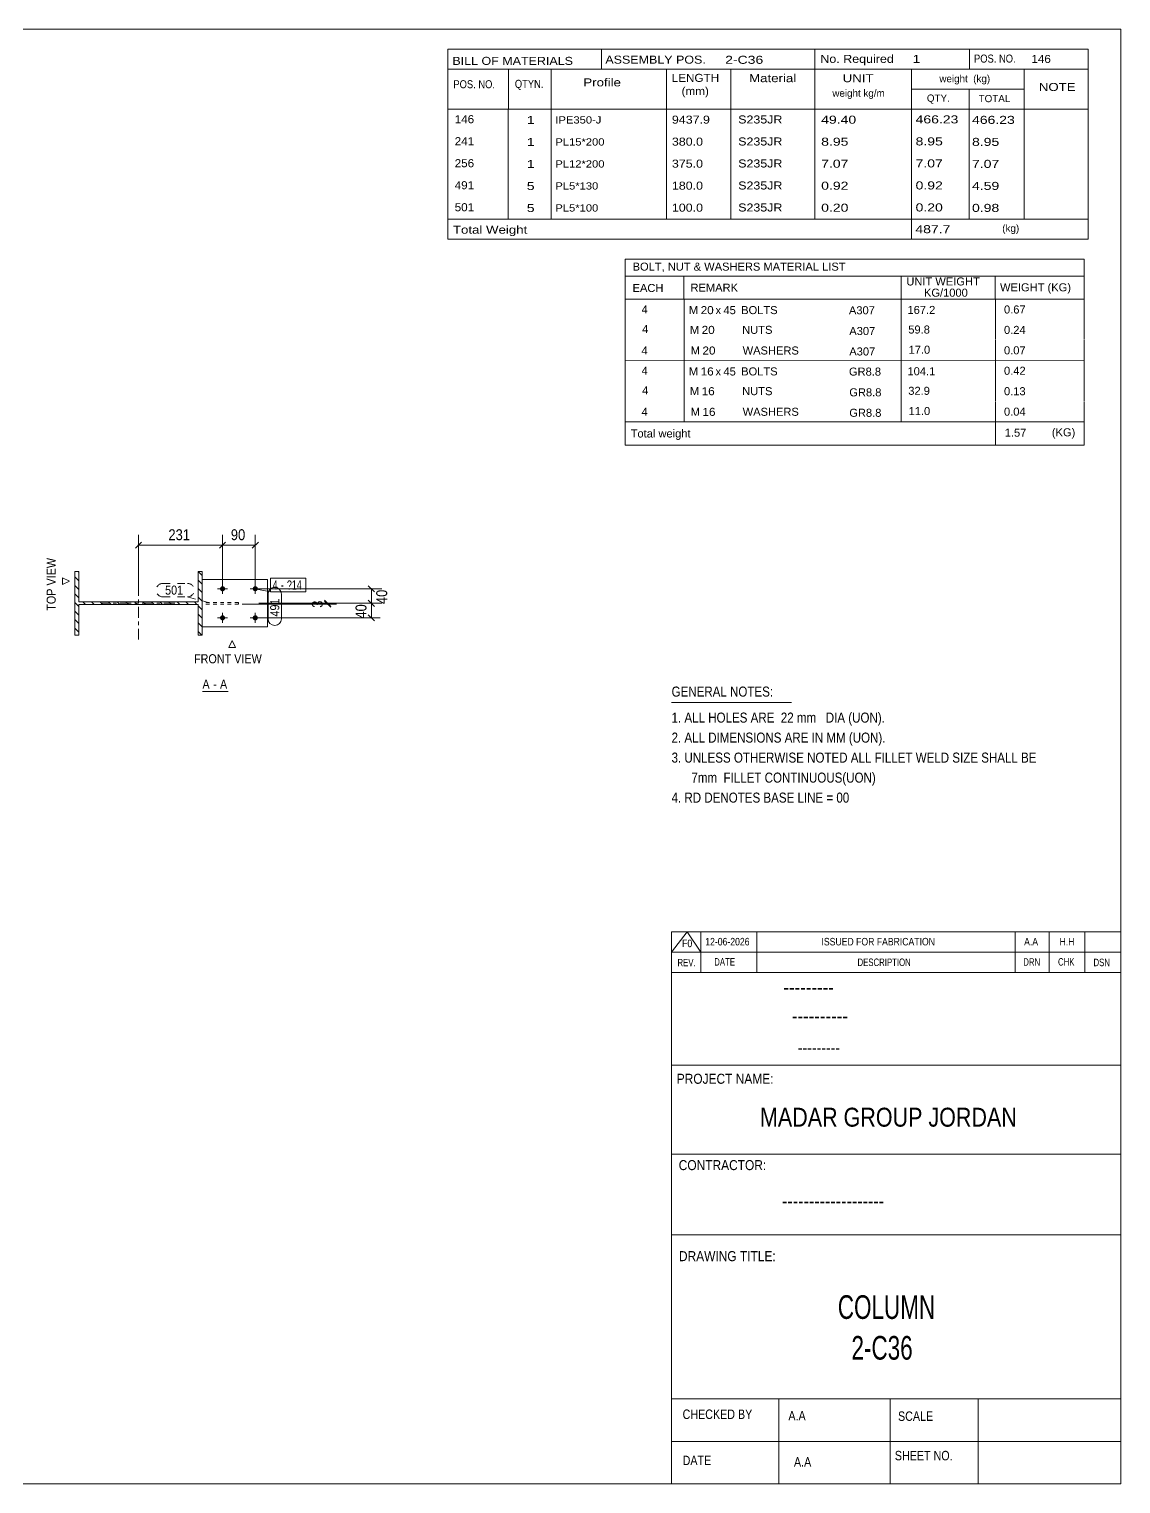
# Model space of a CAD drawing. Header units: millimetres. Extents: x 2 to 579, y 1 to 405.
# Drawn here: x 278.9 to 579, y 5 to 405 of the extents above; entities that cross this region are included whole.
import ezdxf

# ---------------------------------------------------------------- set-up
doc = ezdxf.new("R2010")
doc.units = ezdxf.units.MM
for name, pattern in [('XKITLINE00', [0]), ('XKITLINE01', [4, 1, -1, 1, -1]), ('XKITLINE02', [4, 2, -2]), ('XKITLINE03', [6, 3, -1, 1, -1])]:
    doc.linetypes.add(name, pattern=pattern)
for name, color, linetype, lineweight in [('Bolt', 3, 'Continuous', 0), ('BoltMark', 7, 'Continuous', 0), ('Dimensions', 7, 'Continuous', 0), ('DrawingSheet', 5, 'Continuous', 0), ('OtherObjectType', 7, 'Continuous', 0), ('Part', 2, 'Continuous', 0), ('PartMark', 7, 'Continuous', 0)]:
    doc.layers.add(name, color=color, linetype=linetype, lineweight=lineweight)
doc.styles.add('@ARIAL_UNICODE_MS_BOLD', font='ARIAL.TTF')
doc.styles.add('ARIAL', font='ARIAL.TTF')
doc.styles.add('ARIAL_NARROW', font='ARIALN.TTF')
doc.styles.add('COMIC_SANS_MS_BOLD', font='COMICBD.TTF')
doc.styles.add('SWIS721_EX_BT', font='ARIAL.TTF')
doc.styles.add('SWISSE', font='ARIAL.TTF')

# ---------------------------------------------------------------- blocks, each defined once
blk = doc.blocks.new('*A1')
at = {"layer": 'Part', "color": 7, "linetype": 'XKITLINE00', "lineweight": 0}
for p, q in [((292.58, 253.32), (291.48, 254.42)), ((292.58, 250.96), (291.48, 252.06)), ((292.58, 255.67), (292.38, 255.88)), ((326.48, 254.78), (325.38, 255.88)), ((326.48, 252.42), (325.38, 253.52)), ((292.58, 248.6), (291.48, 249.7)), ((326.48, 250.06), (325.38, 251.16)), ((326.48, 247.7), (325.38, 248.8)), ((292.58, 246.24), (291.48, 247.34)), ((292.58, 243.89), (291.48, 244.99)), ((294.41, 246.78), (293.71, 247.48)), ((296.77, 246.78), (296.07, 247.48)), ((299.12, 246.78), (298.42, 247.48)), ((301.48, 246.78), (300.78, 247.48)), ((303.84, 246.78), (303.14, 247.48)), ((306.2, 246.78), (305.5, 247.48)), ((308.55, 246.78), (307.85, 247.48)), ((310.91, 246.78), (310.21, 247.48)), ((313.27, 246.78), (312.57, 247.48)), ((315.62, 246.78), (314.92, 247.48)), ((317.98, 246.78), (317.28, 247.48)), ((320.34, 246.78), (319.64, 247.48)), ((322.7, 246.78), (322, 247.48)), ((325.05, 246.78), (324.35, 247.48)), ((326.48, 245.35), (325.38, 246.45)), ((326.48, 242.99), (325.38, 244.09)), ((292.58, 241.53), (291.48, 242.63)), ((292.58, 239.17), (291.48, 240.27)), ((326.48, 240.63), (325.38, 241.73)), ((326.38, 238.38), (325.38, 239.37))]:
    blk.add_line(p, q, dxfattribs=at)
blk = doc.blocks.new('*A42')
at = {"layer": 'Bolt'}
for points in [[(332.05, 250.43), (332.01, 250.43), (331.98, 250.43), (331.95, 250.44), (331.91, 250.45), (331.88, 250.46), (331.85, 250.47), (331.82, 250.48), (331.78, 250.49), (331.75, 250.51), (331.72, 250.53), (331.69, 250.54), (331.67, 250.56), (331.64, 250.58), (331.61, 250.61), (331.59, 250.63), (331.56, 250.66), (331.54, 250.68), (331.52, 250.71), (331.5, 250.74), (331.48, 250.77), (331.47, 250.8), (331.45, 250.83), (331.44, 250.86), (331.42, 250.89), (331.41, 250.92), (331.4, 250.96), (331.4, 250.99), (331.39, 251.02), (331.39, 251.06), (331.38, 251.09), (331.38, 251.13), (331.38, 251.16), (331.39, 251.19), (331.39, 251.23), (331.4, 251.26), (331.4, 251.3), (331.41, 251.33), (331.42, 251.36), (331.44, 251.39), (331.45, 251.43), (331.47, 251.46), (331.48, 251.49), (331.5, 251.51), (331.52, 251.54), (331.54, 251.57), (331.56, 251.6), (331.59, 251.62), (331.61, 251.64), (331.64, 251.67), (331.67, 251.69), (331.69, 251.71), (331.72, 251.73), (331.75, 251.74), (331.78, 251.76), (331.82, 251.77), (331.85, 251.78), (331.88, 251.8), (331.91, 251.8), (331.95, 251.81), (331.98, 251.82), (332.01, 251.82), (332.05, 251.82), (332.08, 251.83), (332.12, 251.82), (332.15, 251.82), (332.19, 251.82), (332.22, 251.81), (332.25, 251.8), (332.29, 251.8), (332.32, 251.78), (332.35, 251.77), (332.38, 251.76), (332.41, 251.74), (332.44, 251.73), (332.47, 251.71), (332.5, 251.69), (332.53, 251.67), (332.55, 251.64), (332.58, 251.62), (332.6, 251.6), (332.62, 251.57), (332.65, 251.54), (332.67, 251.51), (332.68, 251.49), (332.7, 251.46), (332.72, 251.43), (332.73, 251.39), (332.74, 251.36), (332.75, 251.33), (332.76, 251.3), (332.77, 251.26), (332.78, 251.23), (332.78, 251.19), (332.78, 251.16), (332.78, 251.13), (332.78, 251.09), (332.78, 251.06), (332.78, 251.02), (332.77, 250.99), (332.76, 250.96), (332.75, 250.92), (332.74, 250.89), (332.73, 250.86), (332.72, 250.83), (332.7, 250.8), (332.68, 250.77), (332.67, 250.74), (332.65, 250.71), (332.62, 250.68), (332.6, 250.66), (332.58, 250.63), (332.55, 250.61), (332.53, 250.58), (332.5, 250.56), (332.47, 250.54), (332.44, 250.53), (332.41, 250.51), (332.38, 250.49), (332.35, 250.48), (332.32, 250.47), (332.29, 250.46), (332.25, 250.45), (332.22, 250.44), (332.19, 250.43), (332.15, 250.43), (332.12, 250.43), (332.08, 250.43)], [(341.05, 250.43), (341.01, 250.43), (340.98, 250.43), (340.95, 250.44), (340.91, 250.45), (340.88, 250.46), (340.85, 250.47), (340.82, 250.48), (340.78, 250.49), (340.75, 250.51), (340.72, 250.53), (340.69, 250.54), (340.67, 250.56), (340.64, 250.58), (340.61, 250.61), (340.59, 250.63), (340.56, 250.66), (340.54, 250.68), (340.52, 250.71), (340.5, 250.74), (340.48, 250.77), (340.47, 250.8), (340.45, 250.83), (340.44, 250.86), (340.42, 250.89), (340.41, 250.92), (340.4, 250.96), (340.4, 250.99), (340.39, 251.02), (340.39, 251.06), (340.38, 251.09), (340.38, 251.13), (340.38, 251.16), (340.39, 251.19), (340.39, 251.23), (340.4, 251.26), (340.4, 251.3), (340.41, 251.33), (340.42, 251.36), (340.44, 251.39), (340.45, 251.43), (340.47, 251.46), (340.48, 251.49), (340.5, 251.51), (340.52, 251.54), (340.54, 251.57), (340.56, 251.6), (340.59, 251.62), (340.61, 251.64), (340.64, 251.67), (340.67, 251.69), (340.69, 251.71), (340.72, 251.73), (340.75, 251.74), (340.78, 251.76), (340.82, 251.77), (340.85, 251.78), (340.88, 251.8), (340.91, 251.8), (340.95, 251.81), (340.98, 251.82), (341.01, 251.82), (341.05, 251.82), (341.08, 251.83), (341.12, 251.82), (341.15, 251.82), (341.19, 251.82), (341.22, 251.81), (341.25, 251.8), (341.29, 251.8), (341.32, 251.78), (341.35, 251.77), (341.38, 251.76), (341.41, 251.74), (341.44, 251.73), (341.47, 251.71), (341.5, 251.69), (341.53, 251.67), (341.55, 251.64), (341.58, 251.62), (341.6, 251.6), (341.62, 251.57), (341.65, 251.54), (341.67, 251.51), (341.68, 251.49), (341.7, 251.46), (341.72, 251.43), (341.73, 251.39), (341.74, 251.36), (341.75, 251.33), (341.76, 251.3), (341.77, 251.26), (341.78, 251.23), (341.78, 251.19), (341.78, 251.16), (341.78, 251.13), (341.78, 251.09), (341.78, 251.06), (341.78, 251.02), (341.77, 250.99), (341.76, 250.96), (341.75, 250.92), (341.74, 250.89), (341.73, 250.86), (341.72, 250.83), (341.7, 250.8), (341.68, 250.77), (341.67, 250.74), (341.65, 250.71), (341.62, 250.68), (341.6, 250.66), (341.58, 250.63), (341.55, 250.61), (341.53, 250.58), (341.5, 250.56), (341.47, 250.54), (341.44, 250.53), (341.41, 250.51), (341.38, 250.49), (341.35, 250.48), (341.32, 250.47), (341.29, 250.46), (341.25, 250.45), (341.22, 250.44), (341.19, 250.43), (341.15, 250.43), (341.12, 250.43), (341.08, 250.43)], [(332.05, 242.43), (332.01, 242.43), (331.98, 242.43), (331.95, 242.44), (331.91, 242.45), (331.88, 242.46), (331.85, 242.47), (331.82, 242.48), (331.78, 242.49), (331.75, 242.51), (331.72, 242.53), (331.69, 242.54), (331.67, 242.56), (331.64, 242.58), (331.61, 242.61), (331.59, 242.63), (331.56, 242.66), (331.54, 242.68), (331.52, 242.71), (331.5, 242.74), (331.48, 242.77), (331.47, 242.8), (331.45, 242.83), (331.44, 242.86), (331.42, 242.89), (331.41, 242.92), (331.4, 242.96), (331.4, 242.99), (331.39, 243.02), (331.39, 243.06), (331.38, 243.09), (331.38, 243.13), (331.38, 243.16), (331.39, 243.19), (331.39, 243.23), (331.4, 243.26), (331.4, 243.3), (331.41, 243.33), (331.42, 243.36), (331.44, 243.39), (331.45, 243.43), (331.47, 243.46), (331.48, 243.49), (331.5, 243.51), (331.52, 243.54), (331.54, 243.57), (331.56, 243.6), (331.59, 243.62), (331.61, 243.64), (331.64, 243.67), (331.67, 243.69), (331.69, 243.71), (331.72, 243.73), (331.75, 243.74), (331.78, 243.76), (331.82, 243.77), (331.85, 243.78), (331.88, 243.8), (331.91, 243.8), (331.95, 243.81), (331.98, 243.82), (332.01, 243.82), (332.05, 243.82), (332.08, 243.83), (332.12, 243.82), (332.15, 243.82), (332.19, 243.82), (332.22, 243.81), (332.25, 243.8), (332.29, 243.8), (332.32, 243.78), (332.35, 243.77), (332.38, 243.76), (332.41, 243.74), (332.44, 243.73), (332.47, 243.71), (332.5, 243.69), (332.53, 243.67), (332.55, 243.64), (332.58, 243.62), (332.6, 243.6), (332.62, 243.57), (332.65, 243.54), (332.67, 243.51), (332.68, 243.49), (332.7, 243.46), (332.72, 243.43), (332.73, 243.39), (332.74, 243.36), (332.75, 243.33), (332.76, 243.3), (332.77, 243.26), (332.78, 243.23), (332.78, 243.19), (332.78, 243.16), (332.78, 243.13), (332.78, 243.09), (332.78, 243.06), (332.78, 243.02), (332.77, 242.99), (332.76, 242.96), (332.75, 242.92), (332.74, 242.89), (332.73, 242.86), (332.72, 242.83), (332.7, 242.8), (332.68, 242.77), (332.67, 242.74), (332.65, 242.71), (332.62, 242.68), (332.6, 242.66), (332.58, 242.63), (332.55, 242.61), (332.53, 242.58), (332.5, 242.56), (332.47, 242.54), (332.44, 242.53), (332.41, 242.51), (332.38, 242.49), (332.35, 242.48), (332.32, 242.47), (332.29, 242.46), (332.25, 242.45), (332.22, 242.44), (332.19, 242.43), (332.15, 242.43), (332.12, 242.43), (332.08, 242.43)], [(341.05, 242.43), (341.01, 242.43), (340.98, 242.43), (340.95, 242.44), (340.91, 242.45), (340.88, 242.46), (340.85, 242.47), (340.82, 242.48), (340.78, 242.49), (340.75, 242.51), (340.72, 242.53), (340.69, 242.54), (340.67, 242.56), (340.64, 242.58), (340.61, 242.61), (340.59, 242.63), (340.56, 242.66), (340.54, 242.68), (340.52, 242.71), (340.5, 242.74), (340.48, 242.77), (340.47, 242.8), (340.45, 242.83), (340.44, 242.86), (340.42, 242.89), (340.41, 242.92), (340.4, 242.96), (340.4, 242.99), (340.39, 243.02), (340.39, 243.06), (340.38, 243.09), (340.38, 243.13), (340.38, 243.16), (340.39, 243.19), (340.39, 243.23), (340.4, 243.26), (340.4, 243.3), (340.41, 243.33), (340.42, 243.36), (340.44, 243.39), (340.45, 243.43), (340.47, 243.46), (340.48, 243.49), (340.5, 243.51), (340.52, 243.54), (340.54, 243.57), (340.56, 243.6), (340.59, 243.62), (340.61, 243.64), (340.64, 243.67), (340.67, 243.69), (340.69, 243.71), (340.72, 243.73), (340.75, 243.74), (340.78, 243.76), (340.82, 243.77), (340.85, 243.78), (340.88, 243.8), (340.91, 243.8), (340.95, 243.81), (340.98, 243.82), (341.01, 243.82), (341.05, 243.82), (341.08, 243.83), (341.12, 243.82), (341.15, 243.82), (341.19, 243.82), (341.22, 243.81), (341.25, 243.8), (341.29, 243.8), (341.32, 243.78), (341.35, 243.77), (341.38, 243.76), (341.41, 243.74), (341.44, 243.73), (341.47, 243.71), (341.5, 243.69), (341.53, 243.67), (341.55, 243.64), (341.58, 243.62), (341.6, 243.6), (341.62, 243.57), (341.65, 243.54), (341.67, 243.51), (341.68, 243.49), (341.7, 243.46), (341.72, 243.43), (341.73, 243.39), (341.74, 243.36), (341.75, 243.33), (341.76, 243.3), (341.77, 243.26), (341.78, 243.23), (341.78, 243.19), (341.78, 243.16), (341.78, 243.13), (341.78, 243.09), (341.78, 243.06), (341.78, 243.02), (341.77, 242.99), (341.76, 242.96), (341.75, 242.92), (341.74, 242.89), (341.73, 242.86), (341.72, 242.83), (341.7, 242.8), (341.68, 242.77), (341.67, 242.74), (341.65, 242.71), (341.62, 242.68), (341.6, 242.66), (341.58, 242.63), (341.55, 242.61), (341.53, 242.58), (341.5, 242.56), (341.47, 242.54), (341.44, 242.53), (341.41, 242.51), (341.38, 242.49), (341.35, 242.48), (341.32, 242.47), (341.29, 242.46), (341.25, 242.45), (341.22, 242.44), (341.19, 242.43), (341.15, 242.43), (341.12, 242.43), (341.08, 242.43)]]:
    blk.add_hatch(color=3, dxfattribs=at).paths.add_polyline_path(points, flags=17)
at = {"layer": 'Bolt', "color": 3, "linetype": 'XKITLINE00', "lineweight": 0}
for p, q in [((332.08, 249.73), (332.08, 252.53)), ((341.08, 249.73), (341.08, 252.53)), ((333.48, 251.13), (330.68, 251.13)), ((342.48, 251.13), (339.68, 251.13)), ((332.08, 241.73), (332.08, 244.53)), ((341.08, 241.73), (341.08, 244.53)), ((333.48, 243.13), (330.68, 243.13)), ((342.48, 243.13), (339.68, 243.13))]:
    blk.add_line(p, q, dxfattribs=at)
blk = doc.blocks.new('*A43')
at = {"layer": 'Part', "color": 7, "linetype": 'XKITLINE03', "lineweight": 0}
for p, q in [((308.98, 237.13), (308.98, 257.13)), ((318.98, 247.13), (298.98, 247.13))]:
    blk.add_line(p, q, dxfattribs=at)
at = {"layer": 'Part', "color": 2, "linetype": 'XKITLINE00', "lineweight": 0}
for p, q in [((291.48, 238.38), (291.48, 255.88)), ((291.48, 255.88), (292.58, 255.88)), ((292.58, 255.88), (292.58, 247.48)), ((325.38, 255.88), (326.48, 255.88)), ((325.38, 247.48), (325.38, 255.88)), ((326.48, 255.88), (326.48, 238.38)), ((292.58, 247.48), (325.38, 247.48)), ((325.38, 246.78), (292.58, 246.78)), ((292.58, 246.78), (292.58, 238.38)), ((325.38, 238.38), (325.38, 246.78)), ((292.58, 238.38), (291.48, 238.38)), ((326.48, 238.38), (325.38, 238.38))]:
    blk.add_line(p, q, dxfattribs=at)
blk = doc.blocks.new('*A44')
at = {"layer": 'Part', "color": 2, "linetype": 'XKITLINE00', "lineweight": 0}
for p, q in [((344.48, 253.63), (326.48, 253.63)), ((344.48, 240.63), (344.48, 253.63)), ((326.48, 240.63), (344.48, 240.63))]:
    blk.add_line(p, q, dxfattribs=at)
at = {"layer": 'Part', "color": 7, "linetype": 'XKITLINE01', "lineweight": 0}
blk.add_line((326.48, 253.63), (326.48, 240.63), dxfattribs=at)
blk = doc.blocks.new('*A45')
at = {"layer": 'Part', "color": 7, "linetype": 'XKITLINE01', "lineweight": 0}
for p, q in [((336.48, 247.38), (326.48, 247.38)), ((326.48, 246.88), (326.48, 247.38)), ((336.48, 246.88), (326.48, 246.88)), ((336.48, 246.88), (336.48, 247.38))]:
    blk.add_line(p, q, dxfattribs=at)
blk = doc.blocks.new('*A46')
at = {"layer": 'DrawingSheet', "color": 5, "linetype": 'XKITLINE00', "lineweight": 0}
for p, q in [((579, 405), (5, 405)), ((5, 405), (5, 5)), ((579, 5), (579, 405)), ((5, 5), (579, 5))]:
    blk.add_line(p, q, dxfattribs=at)
at = {"layer": 'DrawingSheet', "color": 5, "style": 'ARIAL', "width": 0.85}
blk.add_text('Tekla structures', height=2, rotation=90, dxfattribs=at).set_placement((4.5, 5.5))
blk = doc.blocks.new('*A47')
at = {"layer": 'OtherObjectType', "color": 7, "linetype": 'XKITLINE00', "lineweight": 0}
for p, q in [((442.76, 341.75), (442.75, 330.75)), ((442.76, 341.75), (568.88, 341.75)), ((568.88, 341.75), (568.88, 330.75)), ((442.75, 337.1), (568.88, 337.1)), ((458.87, 337.11), (458.87, 330.75)), ((518.57, 337.11), (518.57, 330.75)), ((544.47, 337.09), (544.47, 330.75)), ((442.76, 330.72), (442.76, 325.22)), ((442.77, 330.75), (568.88, 330.75)), ((458.92, 330.75), (458.92, 325.13)), ((518.57, 330.75), (518.57, 325.13)), ((544.5, 330.75), (544.5, 325.25)), ((568.88, 330.75), (568.88, 325.25)), ((442.79, 325.13), (442.79, 319.52)), ((458.95, 325.13), (458.95, 319.51)), ((518.57, 325.13), (518.57, 319.51)), ((544.5, 325.13), (544.5, 319.63)), ((568.88, 325.13), (568.88, 319.63)), ((442.79, 319.5), (442.79, 313.93)), ((458.95, 319.51), (458.95, 313.89)), ((518.57, 319.51), (518.57, 313.89)), ((544.5, 319.51), (544.5, 313.9)), ((568.88, 319.51), (568.88, 313.9)), ((568.88, 313.9), (442.75, 313.93)), ((442.76, 313.86), (442.76, 308.36)), ((458.92, 313.89), (458.92, 308.27)), ((518.57, 313.89), (518.57, 308.27)), ((544.5, 313.89), (544.5, 308.39)), ((568.88, 313.89), (568.88, 308.39)), ((442.79, 308.27), (442.79, 302.66)), ((458.95, 308.27), (458.95, 302.66)), ((518.57, 308.27), (518.57, 302.66)), ((544.5, 308.27), (544.5, 302.77)), ((568.88, 308.27), (568.88, 302.77)), ((442.79, 302.64), (442.79, 297.07)), ((458.95, 302.65), (458.95, 297.04)), ((518.57, 302.66), (518.57, 297.04)), ((544.5, 302.65), (544.5, 297.05)), ((568.88, 302.65), (568.88, 297.04)), ((568.88, 297.04), (442.75, 297.07)), ((442.78, 297.04), (442.78, 290.63)), ((442.85, 297.03), (568.87, 297.04)), ((544.5, 297), (544.5, 290.59)), ((568.87, 297.01), (568.87, 290.59)), ((442.77, 290.59), (568.87, 290.59))]:
    blk.add_line(p, q, dxfattribs=at)
at = {"layer": 'OtherObjectType', "color": 7, "style": 'ARIAL_NARROW'}
for s, width, p in [('BOLT, NUT & WASHERS MATERIAL LIST', 1.211571, (444.79, 338.59)), ('UNIT WEIGHT', 1.211571, (520.03, 334.52)), ('EACH', 1.211571, (444.78, 332.72)), ('REMARK', 1.211571, (460.7, 332.81)), (' KG/1000', 1.211571, (524.02, 331.43)), ('WEIGHT (KG)', 1.211571, (545.78, 332.9)), ('4', 1.211571, (447.26, 326.85)), ('M', 1.211571, (460.26, 326.65)), ('20', 1.275, (463.5, 326.63)), ('x', 1.211571, (467.58, 326.63)), ('45', 1.211571, (469.76, 326.62)), ('BOLTS', 1.211571, (474.63, 326.64)), ('A307', 1.211571, (504.25, 326.59)), ('167.2', 1.211571, (520.34, 326.68)), ('0.67', 1.211571, (546.87, 326.81)), ('4', 1.211571, (447.4, 321.41)), ('M', 1.211571, (460.54, 321.21)), ('20', 1.275, (463.78, 321.19)), ('NUTS', 1.211571, (474.91, 321.21)), ('A307', 1.211571, (504.35, 320.89)), ('59.8', 1.211571, (520.56, 321.3)), ('0.24', 1.211571, (546.87, 321.19)), ('4', 1.211571, (447.24, 315.54)), ('M', 1.211571, (460.76, 315.54)), ('20', 1.275, (464, 315.52)), ('WASHERS', 1.211571, (475.04, 315.53)), ('A307', 1.211571, (504.35, 315.27)), ('17.0', 1.211571, (520.64, 315.74)), ('0.07', 1.211571, (546.87, 315.58)), ('4', 1.211571, (447.26, 310)), ('16', 1.275, (463.5, 309.77)), ('BOLTS', 1.211571, (474.63, 309.78)), ('104.1', 1.211571, (520.34, 309.82)), ('0.42', 1.211571, (546.87, 309.96)), ('M', 1.211571, (460.26, 309.79)), ('x', 1.211571, (467.58, 309.77)), ('45', 1.211571, (469.76, 309.76)), ('GR8.8', 1.211571, (504.25, 309.73)), ('4', 1.211571, (447.4, 304.55)), ('M', 1.211571, (460.54, 304.36)), ('16', 1.275, (463.78, 304.34)), ('NUTS', 1.211571, (474.91, 304.35)), ('GR8.8', 1.211571, (504.35, 304.03)), ('32.9', 1.211571, (520.56, 304.45)), ('0.13', 1.211571, (546.87, 304.34)), ('4', 1.211571, (447.24, 298.68)), ('M', 1.211571, (460.76, 298.68)), ('16', 1.275, (464, 298.66)), ('WASHERS', 1.211571, (475.04, 298.68)), ('GR8.8', 1.211571, (504.35, 298.41)), ('11.0', 1.211571, (520.64, 298.88)), ('0.04', 1.211571, (546.87, 298.72)), ('Total weight', 1.211571, (444.26, 292.71)), ('1.57', 1.211571, (547.07, 292.94)), ('(KG)', 1.211571, (560.02, 293.04))]:
    blk.add_text(s, height=2.2, dxfattribs=dict(at, width=width)).set_placement(p)
blk = doc.blocks.new('*A48')
at = {"layer": 'OtherObjectType', "color": 7, "linetype": 'XKITLINE00', "lineweight": 0}
blk.add_line((455.5, 219.82), (488.5, 219.82), dxfattribs=at)
at = {"layer": 'OtherObjectType', "color": 7, "style": 'ARIAL_NARROW', "width": 1.008832}
for s, p in [('GENERAL NOTES:', (455.5, 221.47)), ('1. ALL HOLES ARE  22 mm   DIA (UON).', (455.5, 214.32)), ('2. ALL DIMENSIONS ARE IN MM (UON).', (455.5, 208.82)), ('3. UNLESS OTHERWISE NOTED ALL FILLET WELD SIZE SHALL BE', (455.5, 203.32)), ('7mm  FILLET CONTINUOUS(UON)', (460.95, 197.82)), ('4. RD DENOTES BASE LINE = 00', (455.5, 192.32))]:
    blk.add_text(s, height=2.75, dxfattribs=at).set_placement(p)
blk = doc.blocks.new('*A49')
at = {"layer": 'OtherObjectType', "color": 7, "linetype": 'XKITLINE00', "lineweight": 0}
for p, q in [((455.5, 156.76), (579, 156.76)), ((455.5, 151.21), (459.82, 156.76)), ((455.5, 151.21), (455.5, 156.76)), ((459.82, 156.76), (463.53, 151.21)), ((463.53, 151.21), (463.53, 156.76)), ((478.97, 151.21), (478.97, 156.76)), ((549.98, 151.21), (549.98, 156.76)), ((559.24, 151.21), (559.24, 156.76)), ((569.12, 151.21), (569.12, 156.76)), ((579, 151.21), (579, 156.76)), ((455.5, 151.21), (579, 151.21)), ((455.5, 145.65), (455.5, 151.21)), ((459.21, 151.21), (579, 151.21)), ((463.53, 145.65), (463.53, 151.21)), ((478.97, 145.65), (478.97, 151.21)), ((549.98, 145.65), (549.98, 151.21)), ((559.24, 145.65), (559.24, 151.21)), ((569.12, 145.65), (569.12, 151.21)), ((579, 145.65), (579, 151.21))]:
    blk.add_line(p, q, dxfattribs=at)
at = {"layer": 'OtherObjectType', "color": 7, "style": 'ARIAL_NARROW'}
for s, height, width, p in [('F0', 2.058, 1.008832, (458.4, 152.59)), ('12-06-2026', 2.058, 1.008832, (464.76, 153.06)), ('ISSUED FOR FABRICATION', 2.0583, 1.008832, (496.71, 153.06)), ('A.A', 2.058, 1.008832, (552.4, 153.06)), ('H.H', 2.058, 1.008832, (562.13, 153.06)), ('REV.', 2.058, 0.907949, (457.13, 147.31)), ('DATE', 2.058, 0.907949, (467.23, 147.5)), ('DESCRIPTION', 2.0583, 0.907949, (506.61, 147.39)), ('DRN', 2.058, 0.907949, (552.17, 147.47)), ('CHK', 2.058, 0.907949, (561.72, 147.5)), ('DSN', 2.058, 0.907949, (571.47, 147.35))]:
    blk.add_text(s, height=height, dxfattribs=dict(at, width=width)).set_placement(p)
blk = doc.blocks.new('*A51')
at = {"layer": 'OtherObjectType', "color": 2, "linetype": 'XKITLINE00', "lineweight": 0}
for p, q in [((455.5, 145.65), (579, 145.65)), ((455.5, 5), (455.5, 145.64)), ((578.98, 145.64), (579, 5)), ((579, 120.14), (455.5, 120.14)), ((455.5, 95.63), (579, 95.63)), ((579, 73.49), (455.5, 73.49)), ((579, 28.4), (455.5, 28.4)), ((484.94, 28.4), (484.94, 5)), ((515.62, 5), (515.62, 28.4)), ((539.75, 5), (539.75, 28.4)), ((579, 16.7), (455.5, 16.7)), ((579, 5), (455.5, 5))]:
    blk.add_line(p, q, dxfattribs=at)
at = {"layer": 'OtherObjectType', "color": 4, "style": '@ARIAL_UNICODE_MS_BOLD', "width": 0.85}
blk.add_text('---------', height=3.9, dxfattribs=at).set_placement((486.23, 139.59))
at = {"layer": 'OtherObjectType', "color": 7, "style": 'ARIAL', "width": 0.85}
for s, height, p in [('----------', 3.9, (488.56, 131.77)), ('---------', 3.25, (490.21, 123.31))]:
    blk.add_text(s, height=height, dxfattribs=at).set_placement(p)
at = {"layer": 'OtherObjectType', "color": 3, "width": 0.85}
for s, style, p in [('PROJECT NAME:', 'SWIS721_EX_BT', (456.92, 115.01)), ('CONTRACTOR:', 'SWISSE', (457.47, 91.27)), ('DRAWING TITLE:', 'SWIS721_EX_BT', (457.53, 66.24))]:
    blk.add_text(s, height=2.7618, dxfattribs=dict(at, style=style)).set_placement(p)
at = {"layer": 'OtherObjectType', "color": 7, "width": 0.85}
for s, height, p in [('MADAR GROUP JORDAN', 5.2, (479.79, 103.23)), ('CHECKED BY', 2.592, (458.53, 22.86)), ('A.A', 2.592, (487.61, 22.45)), ('SCALE', 2.592, (517.74, 22.33)), ('DATE', 2.592, (458.54, 10.16)), ('A.A', 2.592, (489.14, 9.76)), ('SHEET NO.', 2.592, (516.87, 11.49))]:
    blk.add_text(s, height=height, dxfattribs=at).set_placement(p)
at = {"layer": 'OtherObjectType', "color": 1}
for s, height, style, width, p in [('-------------------', 3.9, 'COMIC_SANS_MS_BOLD', 0.85, (485.87, 80.86)), ('COLUMN', 6.5, 'ARIAL', 0.68, (501.19, 50.37)), ('2-C36', 6.5, 'ARIAL', 0.68, (504.95, 39.17))]:
    blk.add_text(s, height=height, dxfattribs=dict(at, style=style, width=width)).set_placement(p)
blk = doc.blocks.new('*A52')
at = {"layer": 'OtherObjectType', "color": 7, "linetype": 'XKITLINE00', "lineweight": 0}
for p, q in [((393.98, 399.5), (569.98, 399.5)), ((393.98, 399.5), (393.98, 388.5)), ((436.26, 399.42), (436.26, 393.87)), ((494.85, 394), (494.85, 399.5)), ((537.43, 393.96), (537.43, 399.42)), ((569.98, 394), (569.98, 399.5)), ((393.98, 394), (569.98, 394)), ((410.64, 394), (410.64, 383)), ((422.4, 393.98), (422.4, 383.03)), ((454.12, 393.99), (454.13, 383)), ((471.78, 393.98), (471.78, 383)), ((494.85, 393.98), (494.85, 383)), ((521.43, 394), (521.43, 383)), ((552.42, 394), (552.42, 383)), ((569.98, 394), (569.98, 388.5)), ((393.98, 388.5), (393.98, 383)), ((521.45, 388.52), (552.45, 388.52)), ((537.28, 388.52), (537.28, 383)), ((569.98, 388.5), (569.98, 383)), ((393.98, 383), (569.98, 383)), ((393.98, 383), (393.98, 376.95)), ((410.63, 383), (410.63, 376.95)), ((422.44, 382.99), (422.44, 376.95)), ((454.12, 383), (454.11, 376.95)), ((471.79, 383), (471.79, 376.95)), ((494.87, 383), (494.87, 376.95)), ((521.44, 383), (521.44, 376.95)), ((537.33, 382.95), (537.33, 376.95)), ((552.43, 383), (552.43, 376.95)), ((569.98, 383), (569.98, 376.95)), ((393.98, 376.95), (393.98, 370.9)), ((410.63, 376.95), (410.63, 370.9)), ((422.44, 376.94), (422.44, 370.9)), ((454.12, 376.95), (454.11, 370.9)), ((471.79, 376.95), (471.79, 370.9)), ((494.87, 376.95), (494.87, 370.9)), ((521.44, 376.95), (521.44, 370.9)), ((537.33, 376.9), (537.33, 370.9)), ((552.43, 376.95), (552.43, 370.9)), ((569.98, 376.95), (569.98, 370.9)), ((393.98, 370.9), (393.98, 364.85)), ((410.63, 370.9), (410.63, 364.85)), ((422.44, 370.89), (422.44, 364.85)), ((454.12, 370.9), (454.11, 364.85)), ((471.79, 370.9), (471.79, 364.85)), ((494.87, 370.9), (494.87, 364.85)), ((521.44, 370.9), (521.44, 364.85)), ((537.33, 370.85), (537.33, 364.85)), ((552.43, 370.9), (552.43, 364.85)), ((569.98, 370.9), (569.98, 364.85)), ((393.98, 364.85), (393.98, 358.8)), ((410.63, 364.85), (410.63, 358.8)), ((422.44, 364.84), (422.44, 358.8)), ((454.12, 364.85), (454.11, 358.8)), ((471.79, 364.85), (471.79, 358.8)), ((494.87, 364.85), (494.87, 358.8)), ((521.44, 364.85), (521.44, 358.8)), ((537.33, 364.8), (537.33, 358.8)), ((552.43, 364.85), (552.43, 358.8)), ((569.98, 364.85), (569.98, 358.8)), ((393.98, 358.8), (393.98, 352.75)), ((410.63, 358.8), (410.63, 352.75)), ((422.44, 358.79), (422.44, 352.75)), ((454.12, 358.8), (454.11, 352.75)), ((471.79, 358.8), (471.79, 352.75)), ((494.87, 358.8), (494.87, 352.75)), ((521.44, 358.8), (521.44, 352.75)), ((537.33, 358.75), (537.33, 352.75)), ((552.43, 358.8), (552.43, 352.75)), ((569.98, 358.8), (569.98, 352.75)), ((393.98, 352.75), (569.98, 352.75)), ((393.98, 352.75), (393.98, 347.25)), ((521.44, 352.75), (521.44, 347.25)), ((569.98, 352.75), (569.98, 347.25)), ((393.98, 347.25), (569.98, 347.25))]:
    blk.add_line(p, q, dxfattribs=at)
at = {"layer": 'OtherObjectType', "color": 7, "style": 'ARIAL_NARROW'}
for s, height, width, p in [('BILL OF MATERIALS', 2.2, 1.36, (395.25, 395.16)), ('ASSEMBLY POS.', 2.2, 1.36, (437.3, 395.5)), ('2-C36', 2.2, 1.525501, (470.23, 395.46)), ('No. Required', 2.2, 1.36, (496.39, 395.72)), ('1', 2.2, 1.525501, (521.75, 395.72)), ('POS. NO.', 2.2, 1.02, (538.63, 395.79)), ('146', 2.2, 1.270501, (554.4, 395.69)), ('LENGTH', 2.2, 1.275, (455.54, 390.49)), ('Material', 2.2, 1.445, (476.81, 390.41)), ('UNIT', 2.2, 1.445, (502.52, 390.4)), ('weight  (kg)', 1.98, 1.19, (529.11, 390.39)), ('POS. NO.', 2.2, 1.02, (395.53, 388.74)), ('QTYN.', 2.2, 1.02, (412.42, 388.84)), ('Profile', 2.2, 1.445, (431.26, 389.25)), ('(mm)', 2.2, 1.275, (458.26, 386.86)), ('weight kg/m', 1.98, 1.19, (499.69, 386.4)), ('NOTE', 2.2, 1.445, (556.44, 387.99)), ('QTY.', 1.98, 1.19, (525.68, 385.03)), ('TOTAL', 1.98, 1.19, (539.9, 384.91)), ('146', 2.2, 1.270501, (395.89, 379.12)), ('1', 2.2, 1.525501, (415.71, 378.91)), ('IPE350-J', 1.98, 1.355501, (423.56, 379.04)), ('9437.9', 2.2, 1.355501, (455.59, 379.01)), ('S235JR', 2.2, 1.355501, (473.81, 379.05)), ('49.40', 2.2, 1.525501, (496.62, 378.99)), ('466.23', 2.2, 1.525501, (522.57, 379.07)), ('466.23', 2.2, 1.525501, (538.08, 378.94)), ('241', 2.2, 1.270501, (395.89, 373.07)), ('1', 2.2, 1.525501, (415.71, 372.86)), ('PL15*200', 1.98, 1.355501, (423.56, 372.99)), ('380.0', 2.2, 1.355501, (455.59, 372.96)), ('S235JR', 2.2, 1.355501, (473.81, 373)), ('8.95', 2.2, 1.525501, (496.62, 372.94)), ('8.95', 2.2, 1.525501, (522.57, 373.02)), ('8.95', 2.2, 1.525501, (538.08, 372.89)), ('256', 2.2, 1.270501, (395.89, 367.02)), ('1', 2.2, 1.525501, (415.71, 366.81)), ('PL12*200', 1.98, 1.355501, (423.56, 366.94)), ('375.0', 2.2, 1.355501, (455.59, 366.91)), ('S235JR', 2.2, 1.355501, (473.81, 366.95)), ('7.07', 2.2, 1.525501, (496.62, 366.89)), ('7.07', 2.2, 1.525501, (522.57, 366.97)), ('7.07', 2.2, 1.525501, (538.08, 366.84)), ('491', 2.2, 1.270501, (395.89, 360.97)), ('5', 2.2, 1.525501, (415.71, 360.76)), ('PL5*130', 1.98, 1.355501, (423.56, 360.89)), ('180.0', 2.2, 1.355501, (455.59, 360.86)), ('S235JR', 2.2, 1.355501, (473.81, 360.9)), ('0.92', 2.2, 1.525501, (496.62, 360.84)), ('0.92', 2.2, 1.525501, (522.57, 360.92)), ('4.59', 2.2, 1.525501, (538.08, 360.79)), ('501', 2.2, 1.270501, (395.89, 354.92)), ('5', 2.2, 1.525501, (415.71, 354.71)), ('PL5*100', 1.98, 1.355501, (423.56, 354.84)), ('100.0', 2.2, 1.355501, (455.59, 354.81)), ('S235JR', 2.2, 1.355501, (473.81, 354.85)), ('0.20', 2.2, 1.525501, (496.62, 354.79)), ('0.20', 2.2, 1.525501, (522.57, 354.87)), ('0.98', 2.2, 1.525501, (538.08, 354.74)), ('Total Weight', 2.2, 1.445, (395.4, 348.74)), ('487.7', 2.2, 1.525501, (522.52, 348.89)), ('(kg)', 1.98, 1.19, (546.4, 349.26))]:
    blk.add_text(s, height=height, dxfattribs=dict(at, width=width)).set_placement(p)
blk = doc.blocks.new('*A99')
at = {"layer": 'Dimensions', "color": 7, "linetype": 'XKITLINE00', "lineweight": 0}
for p, q in [((308.98, 252.13), (308.98, 265.98)), ((332.08, 252.13), (332.08, 265.98)), ((309.83, 263.97), (308.13, 262.28)), ((308.98, 263.13), (332.08, 263.13)), ((332.93, 263.97), (331.23, 262.28))]:
    blk.add_line(p, q, dxfattribs=at)
at = {"layer": 'Dimensions', "color": 3}
for p in [(308.98, 263.13), (332.08, 263.13)]:
    blk.add_point(p, dxfattribs=at)
at = {"layer": 'Dimensions', "color": 3, "style": 'ARIAL', "width": 0.85}
blk.add_text('231', height=3, dxfattribs=at).set_placement((317.2, 264.48))
blk = doc.blocks.new('*A100')
at = {"layer": 'Dimensions', "color": 7, "linetype": 'XKITLINE00', "lineweight": 0}
for p, q in [((332.08, 252.13), (332.08, 265.98)), ((341.08, 252.13), (341.08, 265.98)), ((332.93, 263.97), (331.23, 262.28)), ((332.08, 263.13), (341.08, 263.13)), ((341.93, 263.97), (340.23, 262.28))]:
    blk.add_line(p, q, dxfattribs=at)
at = {"layer": 'Dimensions', "color": 3}
for p in [(332.08, 263.13), (341.08, 263.13)]:
    blk.add_point(p, dxfattribs=at)
at = {"layer": 'Dimensions', "color": 3, "style": 'ARIAL', "width": 0.85}
blk.add_text('90', height=3, dxfattribs=at).set_placement((334.36, 264.48))
blk = doc.blocks.new('*A101')
at = {"layer": 'Dimensions', "color": 7, "linetype": 'XKITLINE00', "lineweight": 0}
for p, q in [((342.08, 247.13), (375.38, 247.13)), ((372.13, 247.97), (373.83, 246.28)), ((372.98, 243.13), (372.98, 247.13)), ((342.08, 243.13), (375.38, 243.13)), ((372.13, 243.97), (373.83, 242.28))]:
    blk.add_line(p, q, dxfattribs=at)
at = {"layer": 'Dimensions', "color": 3}
for p in [(372.98, 247.13), (372.98, 243.13)]:
    blk.add_point(p, dxfattribs=at)
at = {"layer": 'Dimensions', "color": 3, "style": 'ARIAL', "width": 0.85}
blk.add_text('40', height=3, rotation=90.0002, dxfattribs=at).set_placement((371.63, 242.9))
blk = doc.blocks.new('*A102')
at = {"layer": 'Dimensions', "color": 7, "linetype": 'XKITLINE00', "lineweight": 0}
for p, q in [((342.08, 251.13), (375.83, 251.13)), ((372.13, 251.97), (373.83, 250.28)), ((372.98, 247.13), (372.98, 251.13)), ((342.08, 247.13), (375.83, 247.13)), ((372.13, 247.97), (373.83, 246.28))]:
    blk.add_line(p, q, dxfattribs=at)
at = {"layer": 'Dimensions', "color": 3}
for p in [(372.98, 251.13), (372.98, 247.13)]:
    blk.add_point(p, dxfattribs=at)
at = {"layer": 'Dimensions', "color": 3, "style": 'ARIAL', "width": 0.85}
blk.add_text('40', height=3, rotation=90.0002, dxfattribs=at).set_placement((377.33, 246.9))
blk = doc.blocks.new('*A103')
at = {"layer": 'Dimensions', "color": 7, "linetype": 'XKITLINE00', "lineweight": 0}
for p, q in [((337.48, 246.88), (363.38, 246.88)), ((342.08, 247.13), (363.38, 247.13)), ((360.13, 247.97), (361.83, 246.28)), ((360.13, 247.72), (361.83, 246.03)), ((360.98, 246.88), (360.98, 247.13))]:
    blk.add_line(p, q, dxfattribs=at)
at = {"layer": 'Dimensions', "color": 3}
for p in [(360.98, 247.13), (360.98, 246.88)]:
    blk.add_point(p, dxfattribs=at)
at = {"layer": 'Dimensions', "color": 3, "style": 'ARIAL', "width": 0.85}
blk.add_text('3', height=3, rotation=90.0002, dxfattribs=at).set_placement((359.63, 245.89))
blk = doc.blocks.new('*A104')
at = {"layer": 'BoltMark', "color": 7, "linetype": 'XKITLINE00', "lineweight": 0}
for p, q in [((345.25, 254.01), (354.94, 254.01)), ((345.25, 250.31), (345.25, 254.01)), ((354.94, 250.31), (354.94, 254.01)), ((341.08, 251.13), (345.25, 250.31)), ((345.25, 250.31), (354.94, 250.31))]:
    blk.add_line(p, q, dxfattribs=at)
at = {"layer": 'BoltMark', "color": 3, "style": 'ARIAL_NARROW', "width": 0.85}
for s, p in [('4', (345.85, 250.91)), ('-', (348.12, 250.91)), ('?14', (349.78, 250.91))]:
    blk.add_text(s, height=2.5, dxfattribs=at).set_placement(p)
blk = doc.blocks.new('*A105')
at = {"layer": 'PartMark', "color": 7, "linetype": 'XKITLINE02', "lineweight": 0}
for p, q in [((315.69, 252.6), (322.45, 252.6)), ((315.69, 248.9), (322.45, 248.9)), ((328.51, 247.25), (322.45, 248.9))]:
    blk.add_line(p, q, dxfattribs=at)
for centre, start, end in [((315.69, 250.75), 90, 270), ((322.45, 250.75), 270, 90)]:
    blk.add_arc(centre, 1.85, start, end, dxfattribs=at)
at = {"layer": 'PartMark', "color": 3, "style": 'ARIAL', "width": 0.85}
blk.add_text('501', height=2.5, dxfattribs=at).set_placement((316.29, 249.5))
blk = doc.blocks.new('*A106')
at = {"layer": 'PartMark', "color": 7, "linetype": 'XKITLINE00', "lineweight": 0}
for p, q in [((344.58, 242.88), (344.58, 249.64)), ((348.28, 242.88), (348.28, 249.64))]:
    blk.add_line(p, q, dxfattribs=at)
for centre, start, end in [((346.43, 249.64), 0, 180), ((346.43, 242.88), 180, 0)]:
    blk.add_arc(centre, 1.85, start, end, dxfattribs=at)
at = {"layer": 'PartMark', "color": 3, "style": 'ARIAL', "width": 0.85}
blk.add_text('491', height=2.5, rotation=90.0002, dxfattribs=at).set_placement((347.68, 243.48))
blk = doc.blocks.new('*A107')
at = {"layer": 'OtherObjectType', "color": 7, "linetype": 'XKITLINE00', "lineweight": 0}
for p, q in [((288.11, 252.29), (288.11, 254.16)), ((288.11, 254.16), (289.98, 253.23)), ((289.98, 253.23), (288.11, 252.29)), ((289.98, 253.23), (289.98, 253.23)), ((333.77, 235), (334.71, 236.88)), ((334.71, 236.88), (335.65, 235)), ((334.71, 236.88), (334.71, 236.88)), ((335.65, 235), (333.77, 235)), ((326.55, 222.88), (333.61, 222.88))]:
    blk.add_line(p, q, dxfattribs=at)
at = {"layer": 'OtherObjectType', "color": 7, "style": 'ARIAL', "width": 0.85}
blk.add_text('TOP VIEW', height=2.5, rotation=90, dxfattribs=at).set_placement((286.23, 245.08))
for s, p in [('FRONT VIEW', (324.24, 230.63)), ('A', (326.55, 223.63)), ('-', (329.53, 223.63)), ('A', (331.39, 223.63))]:
    blk.add_text(s, height=2.5, dxfattribs=at).set_placement(p)

msp = doc.modelspace()

# ---------------------------------------------------------------- block references
at = {"lineweight": 0}
for name in ['*A46', '*A52', '*A47', '*A99', '*A100', '*A43', '*A1', '*A105', '*A44', '*A42', '*A104', '*A102', '*A106', '*A45', '*A103', '*A101', '*A48', '*A49', '*A51']:
    msp.add_blockref(name, (0, 0), dxfattribs=at)
at = {"layer": 'OtherObjectType', "lineweight": 0}
msp.add_blockref('*A107', (0, 0), dxfattribs=at)

doc.saveas('drawing.dxf')
